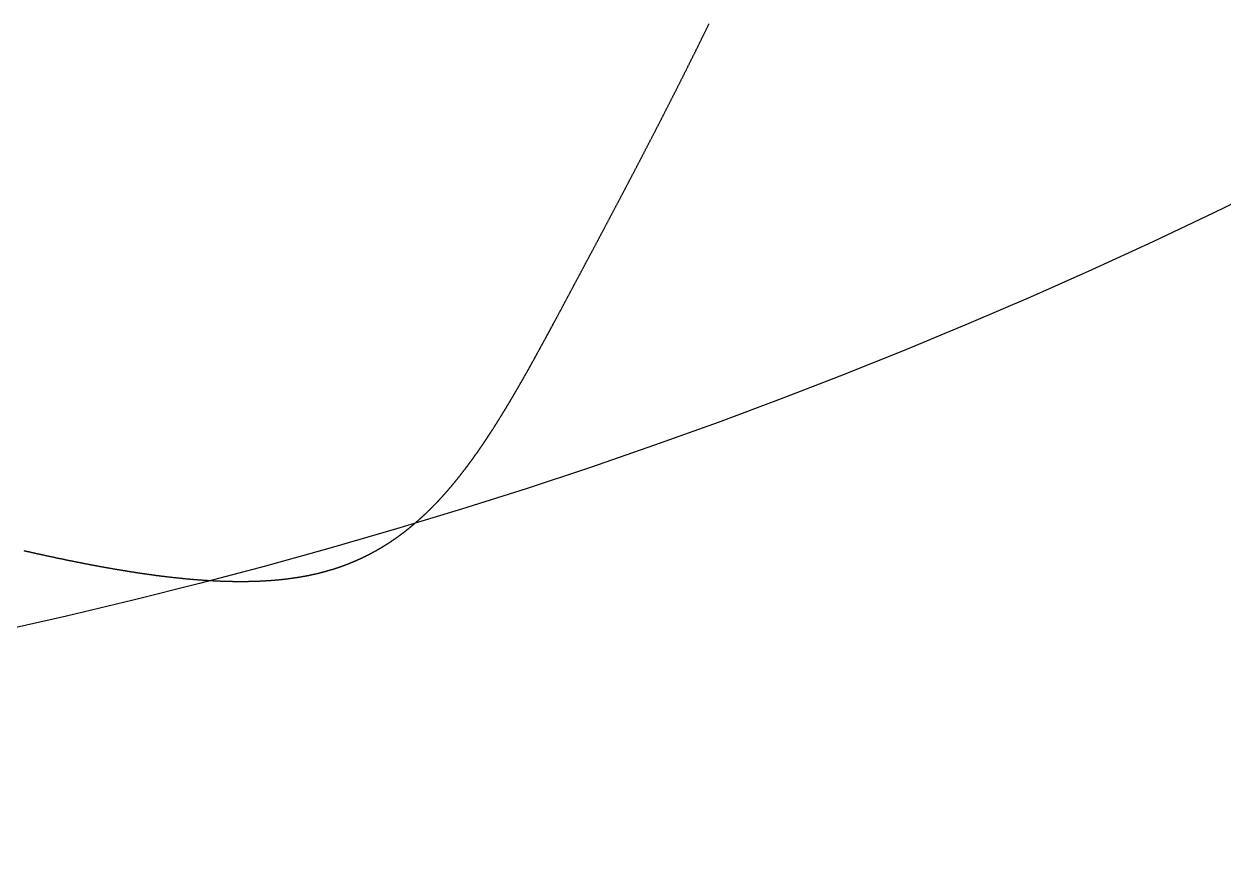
# Model space of a CAD drawing. Header units: millimetres. Extents: x 88 to 97873, y 32 to 55088.
# Drawn here: x 48507.203 to 48509.683, y 5102.381 to 5104.083 of the extents above; entities that cross this region are included whole.
import ezdxf

# ---------------------------------------------------------------- set-up
doc = ezdxf.new("R2010")
doc.units = ezdxf.units.MM
doc.header["$LTSCALE"] = 0.3

msp = doc.modelspace()

# ---------------------------------------------------------------- linework, layer by layer
msp.add_lwpolyline([(48507.2026, 5102.9941), (48507.2038, 5102.9938), (48507.2049, 5102.9936), (48507.206, 5102.9933), (48507.2072, 5102.9931), (48507.2083, 5102.9928), (48507.2094, 5102.9926), (48507.2106, 5102.9923), (48507.2117, 5102.9921), (48507.2128, 5102.9918), (48507.214, 5102.9915), (48507.2151, 5102.9913), (48507.2162, 5102.991), (48507.2174, 5102.9908), (48507.2185, 5102.9905), (48507.2196, 5102.9903), (48507.2208, 5102.99), (48507.2219, 5102.9898), (48507.223, 5102.9895), (48507.2241, 5102.9893), (48507.2253, 5102.989), (48507.2264, 5102.9888), (48507.2275, 5102.9885), (48507.2287, 5102.9883), (48507.2298, 5102.988), (48507.2309, 5102.9878), (48507.232, 5102.9875), (48507.2332, 5102.9873), (48507.2343, 5102.987), (48507.2354, 5102.9868), (48507.2365, 5102.9865), (48507.2377, 5102.9863), (48507.2388, 5102.986), (48507.2399, 5102.9858), (48507.241, 5102.9855), (48507.2421, 5102.9853), (48507.2433, 5102.9851), (48507.2444, 5102.9848), (48507.2455, 5102.9846), (48507.2466, 5102.9843), (48507.2477, 5102.9841), (48507.2489, 5102.9838), (48507.25, 5102.9836), (48507.2511, 5102.9834), (48507.2522, 5102.9831), (48507.2533, 5102.9829), (48507.2544, 5102.9826), (48507.2556, 5102.9824), (48507.2567, 5102.9822), (48507.2578, 5102.9819), (48507.2589, 5102.9817), (48507.26, 5102.9814), (48507.2611, 5102.9812), (48507.2622, 5102.981), (48507.2634, 5102.9807), (48507.2645, 5102.9805), (48507.2656, 5102.9803), (48507.2667, 5102.98), (48507.2678, 5102.9798), (48507.2689, 5102.9795), (48507.27, 5102.9793), (48507.2711, 5102.9791), (48507.2722, 5102.9788), (48507.2733, 5102.9786), (48507.2744, 5102.9784), (48507.2755, 5102.9781), (48507.2767, 5102.9779), (48507.2778, 5102.9777), (48507.2789, 5102.9775), (48507.28, 5102.9772), (48507.2811, 5102.977), (48507.2822, 5102.9768), (48507.2833, 5102.9765), (48507.2844, 5102.9763), (48507.2855, 5102.9761), (48507.2866, 5102.9758), (48507.2877, 5102.9756), (48507.2888, 5102.9754), (48507.2899, 5102.9752), (48507.291, 5102.9749), (48507.2921, 5102.9747), (48507.2932, 5102.9745), (48507.2943, 5102.9743), (48507.2954, 5102.974), (48507.2965, 5102.9738), (48507.2976, 5102.9736), (48507.2987, 5102.9734), (48507.2998, 5102.9731), (48507.3009, 5102.9729), (48507.302, 5102.9727), (48507.303, 5102.9725), (48507.3041, 5102.9723), (48507.3052, 5102.972), (48507.3063, 5102.9718), (48507.3074, 5102.9716), (48507.3085, 5102.9714), (48507.3096, 5102.9712), (48507.3107, 5102.971), (48507.3118, 5102.9707), (48507.3129, 5102.9705), (48507.314, 5102.9703), (48507.315, 5102.9701), (48507.3161, 5102.9699), (48507.3172, 5102.9697), (48507.3183, 5102.9694), (48507.3194, 5102.9692), (48507.3205, 5102.969), (48507.3216, 5102.9688), (48507.3226, 5102.9686), (48507.3237, 5102.9684), (48507.3248, 5102.9682), (48507.3259, 5102.968), (48507.327, 5102.9677), (48507.3281, 5102.9675), (48507.3291, 5102.9673), (48507.3302, 5102.9671), (48507.3313, 5102.9669), (48507.3324, 5102.9667), (48507.3335, 5102.9665), (48507.3345, 5102.9663), (48507.3356, 5102.9661), (48507.3367, 5102.9659), (48507.3378, 5102.9657), (48507.3389, 5102.9655), (48507.3399, 5102.9652), (48507.341, 5102.965), (48507.3421, 5102.9648), (48507.3432, 5102.9646), (48507.3442, 5102.9644), (48507.3453, 5102.9642), (48507.3464, 5102.964), (48507.3474, 5102.9638), (48507.3485, 5102.9636), (48507.3496, 5102.9634), (48507.3507, 5102.9632), (48507.3517, 5102.963), (48507.3528, 5102.9628), (48507.3539, 5102.9626), (48507.3549, 5102.9624), (48507.356, 5102.9622), (48507.3571, 5102.962), (48507.3581, 5102.9618), (48507.3592, 5102.9616), (48507.3603, 5102.9615), (48507.3613, 5102.9613), (48507.3624, 5102.9611), (48507.3635, 5102.9609), (48507.3645, 5102.9607), (48507.3656, 5102.9605), (48507.3667, 5102.9603), (48507.3677, 5102.9601), (48507.3688, 5102.9599), (48507.3698, 5102.9597), (48507.3709, 5102.9595), (48507.372, 5102.9593), (48507.373, 5102.9591), (48507.3741, 5102.959), (48507.3751, 5102.9588), (48507.3762, 5102.9586), (48507.3773, 5102.9584), (48507.3783, 5102.9582), (48507.3794, 5102.958), (48507.3804, 5102.9578), (48507.3815, 5102.9577), (48507.3825, 5102.9575), (48507.3836, 5102.9573), (48507.3846, 5102.9571), (48507.3857, 5102.9569), (48507.3867, 5102.9567), (48507.3878, 5102.9566), (48507.3889, 5102.9564), (48507.3899, 5102.9562), (48507.391, 5102.956), (48507.392, 5102.9558), (48507.3931, 5102.9557), (48507.3941, 5102.9555), (48507.3951, 5102.9553), (48507.3962, 5102.9551), (48507.3972, 5102.9549), (48507.3983, 5102.9548), (48507.3993, 5102.9546), (48507.4004, 5102.9544), (48507.4014, 5102.9542), (48507.4025, 5102.9541), (48507.4035, 5102.9539), (48507.4046, 5102.9537), (48507.4056, 5102.9536), (48507.4066, 5102.9534), (48507.4077, 5102.9532), (48507.4087, 5102.953), (48507.4098, 5102.9529), (48507.4108, 5102.9527), (48507.4118, 5102.9525), (48507.4129, 5102.9524), (48507.4139, 5102.9522), (48507.415, 5102.952), (48507.416, 5102.9519), (48507.417, 5102.9517), (48507.4181, 5102.9515), (48507.4191, 5102.9514), (48507.4201, 5102.9512), (48507.4212, 5102.951), (48507.4222, 5102.9509), (48507.4232, 5102.9507), (48507.4243, 5102.9505), (48507.4253, 5102.9504), (48507.4263, 5102.9502), (48507.4274, 5102.9501), (48507.4284, 5102.9499), (48507.4294, 5102.9497), (48507.4304, 5102.9496), (48507.4315, 5102.9494), (48507.4325, 5102.9493), (48507.4335, 5102.9491), (48507.4346, 5102.949), (48507.4356, 5102.9488), (48507.4366, 5102.9486), (48507.4376, 5102.9485), (48507.4387, 5102.9483), (48507.4397, 5102.9482), (48507.4407, 5102.948), (48507.4417, 5102.9479), (48507.4427, 5102.9477), (48507.4438, 5102.9476), (48507.4448, 5102.9474), (48507.4458, 5102.9473), (48507.4468, 5102.9471), (48507.4478, 5102.947), (48507.4489, 5102.9468), (48507.4499, 5102.9467), (48507.4509, 5102.9465), (48507.4519, 5102.9464), (48507.4529, 5102.9462), (48507.454, 5102.9461), (48507.455, 5102.9459), (48507.456, 5102.9458), (48507.457, 5102.9457), (48507.458, 5102.9455), (48507.459, 5102.9454), (48507.46, 5102.9452), (48507.461, 5102.9451), (48507.4621, 5102.945), (48507.4631, 5102.9448), (48507.4641, 5102.9447), (48507.4651, 5102.9445), (48507.4661, 5102.9444), (48507.4671, 5102.9443), (48507.4681, 5102.9441), (48507.4691, 5102.944), (48507.4701, 5102.9438), (48507.4711, 5102.9437), (48507.4721, 5102.9436), (48507.4731, 5102.9434), (48507.4741, 5102.9433), (48507.4751, 5102.9432), (48507.4761, 5102.943), (48507.4771, 5102.9429), (48507.4781, 5102.9428), (48507.4791, 5102.9427), (48507.4801, 5102.9425), (48507.4811, 5102.9424), (48507.4821, 5102.9423), (48507.4831, 5102.9421), (48507.4841, 5102.942), (48507.4851, 5102.9419), (48507.4861, 5102.9418), (48507.4871, 5102.9416), (48507.4881, 5102.9415), (48507.4891, 5102.9414), (48507.4901, 5102.9413), (48507.4911, 5102.9411), (48507.4921, 5102.941), (48507.4931, 5102.9409), (48507.4941, 5102.9408), (48507.4951, 5102.9407), (48507.4961, 5102.9405), (48507.4971, 5102.9404), (48507.498, 5102.9403), (48507.499, 5102.9402), (48507.5, 5102.9401), (48507.501, 5102.94), (48507.502, 5102.9398), (48507.503, 5102.9397), (48507.504, 5102.9396), (48507.505, 5102.9395), (48507.5059, 5102.9394), (48507.5069, 5102.9393), (48507.5079, 5102.9392), (48507.5089, 5102.9391), (48507.5099, 5102.9389), (48507.5109, 5102.9388), (48507.5118, 5102.9387), (48507.5128, 5102.9386), (48507.5138, 5102.9385), (48507.5148, 5102.9384), (48507.5157, 5102.9383), (48507.5167, 5102.9382), (48507.5177, 5102.9381), (48507.5187, 5102.938), (48507.5197, 5102.9379), (48507.5206, 5102.9378), (48507.5216, 5102.9377), (48507.5226, 5102.9376), (48507.5236, 5102.9375), (48507.5245, 5102.9374), (48507.5255, 5102.9373), (48507.5265, 5102.9372), (48507.5274, 5102.9371), (48507.5284, 5102.937), (48507.5294, 5102.9369), (48507.5303, 5102.9368), (48507.5313, 5102.9367), (48507.5323, 5102.9366), (48507.5333, 5102.9365), (48507.5342, 5102.9364), (48507.5352, 5102.9363), (48507.5361, 5102.9362), (48507.5371, 5102.9361), (48507.5381, 5102.936), (48507.539, 5102.9359), (48507.54, 5102.9359), (48507.541, 5102.9358), (48507.5419, 5102.9357), (48507.5429, 5102.9356), (48507.5438, 5102.9355), (48507.5448, 5102.9354), (48507.5458, 5102.9353), (48507.5467, 5102.9353), (48507.5477, 5102.9352), (48507.5486, 5102.9351), (48507.5496, 5102.935), (48507.5506, 5102.9349), (48507.5515, 5102.9348), (48507.5525, 5102.9348), (48507.5534, 5102.9347), (48507.5544, 5102.9346), (48507.5553, 5102.9345), (48507.5563, 5102.9344), (48507.5572, 5102.9344), (48507.5582, 5102.9343), (48507.5591, 5102.9342), (48507.5601, 5102.9341), (48507.561, 5102.9341), (48507.562, 5102.934), (48507.5629, 5102.9339), (48507.5639, 5102.9339), (48507.5648, 5102.9338), (48507.5658, 5102.9337), (48507.5667, 5102.9336), (48507.5676, 5102.9336), (48507.5686, 5102.9335), (48507.5695, 5102.9334), (48507.5705, 5102.9334), (48507.5714, 5102.9333), (48507.5724, 5102.9332), (48507.5733, 5102.9332), (48507.5742, 5102.9331), (48507.5752, 5102.933), (48507.5761, 5102.933), (48507.5771, 5102.9329), (48507.578, 5102.9329), (48507.5789, 5102.9328), (48507.5799, 5102.9327), (48507.5808, 5102.9327), (48507.5817, 5102.9326), (48507.5827, 5102.9326), (48507.5836, 5102.9325), (48507.5845, 5102.9325), (48507.5855, 5102.9324), (48507.5864, 5102.9323), (48507.5873, 5102.9323), (48507.5883, 5102.9322), (48507.5892, 5102.9322), (48507.5901, 5102.9321), (48507.591, 5102.9321), (48507.592, 5102.932), (48507.5929, 5102.932), (48507.5938, 5102.9319), (48507.5947, 5102.9319), (48507.5957, 5102.9318), (48507.5966, 5102.9318), (48507.5975, 5102.9317), (48507.5984, 5102.9317), (48507.5994, 5102.9317), (48507.6003, 5102.9316), (48507.6012, 5102.9316), (48507.6021, 5102.9315), (48507.603, 5102.9315), (48507.604, 5102.9314), (48507.6049, 5102.9314), (48507.6058, 5102.9314), (48507.6067, 5102.9313), (48507.6076, 5102.9313), (48507.6085, 5102.9313), (48507.6095, 5102.9312), (48507.6104, 5102.9312), (48507.6113, 5102.9311), (48507.6122, 5102.9311), (48507.6131, 5102.9311), (48507.614, 5102.931), (48507.6149, 5102.931), (48507.6158, 5102.931), (48507.6167, 5102.931), (48507.6177, 5102.9309), (48507.6186, 5102.9309), (48507.6195, 5102.9309), (48507.6204, 5102.9308), (48507.6213, 5102.9308), (48507.6222, 5102.9308), (48507.6231, 5102.9308), (48507.624, 5102.9307), (48507.6249, 5102.9307), (48507.6258, 5102.9307), (48507.6267, 5102.9307), (48507.6276, 5102.9307), (48507.6285, 5102.9306), (48507.6294, 5102.9306), (48507.6303, 5102.9306), (48507.6312, 5102.9306), (48507.6321, 5102.9306), (48507.633, 5102.9306), (48507.6339, 5102.9305), (48507.6348, 5102.9305), (48507.6357, 5102.9305), (48507.6366, 5102.9305), (48507.6375, 5102.9305), (48507.6384, 5102.9305), (48507.6393, 5102.9305), (48507.6401, 5102.9305), (48507.641, 5102.9304), (48507.6419, 5102.9304), (48507.6428, 5102.9304), (48507.6437, 5102.9304), (48507.6446, 5102.9304), (48507.6455, 5102.9304), (48507.6464, 5102.9304), (48507.6473, 5102.9304), (48507.6481, 5102.9304), (48507.649, 5102.9304), (48507.6499, 5102.9304), (48507.6508, 5102.9304), (48507.6517, 5102.9304), (48507.6526, 5102.9304), (48507.6534, 5102.9304), (48507.6543, 5102.9304), (48507.6552, 5102.9304), (48507.6561, 5102.9304), (48507.657, 5102.9304), (48507.6578, 5102.9304), (48507.6587, 5102.9304), (48507.6596, 5102.9304), (48507.6605, 5102.9305), (48507.6613, 5102.9305), (48507.6622, 5102.9305), (48507.6631, 5102.9305), (48507.664, 5102.9305), (48507.6648, 5102.9305), (48507.6657, 5102.9305), (48507.6666, 5102.9305), (48507.6674, 5102.9306), (48507.6683, 5102.9306), (48507.6692, 5102.9306), (48507.6701, 5102.9306), (48507.6709, 5102.9306), (48507.6718, 5102.9306), (48507.6726, 5102.9307), (48507.6735, 5102.9307), (48507.6744, 5102.9307), (48507.6752, 5102.9307), (48507.6761, 5102.9308), (48507.677, 5102.9308), (48507.6778, 5102.9308), (48507.6787, 5102.9308), (48507.6796, 5102.9309), (48507.6804, 5102.9309), (48507.6813, 5102.9309), (48507.6821, 5102.9309), (48507.683, 5102.931), (48507.6838, 5102.931), (48507.6847, 5102.931), (48507.6856, 5102.9311), (48507.6864, 5102.9311), (48507.6873, 5102.9311), (48507.6881, 5102.9312), (48507.689, 5102.9312), (48507.6898, 5102.9312), (48507.6907, 5102.9313), (48507.6915, 5102.9313), (48507.6924, 5102.9314), (48507.6932, 5102.9314), (48507.6941, 5102.9314), (48507.6949, 5102.9315), (48507.6958, 5102.9315), (48507.6966, 5102.9316), (48507.6974, 5102.9316), (48507.6983, 5102.9317), (48507.6991, 5102.9317), (48507.7, 5102.9318), (48507.7008, 5102.9318), (48507.7017, 5102.9319), (48507.7025, 5102.9319), (48507.7033, 5102.932), (48507.7042, 5102.932), (48507.705, 5102.9321), (48507.7059, 5102.9321), (48507.7067, 5102.9322), (48507.7075, 5102.9322), (48507.7084, 5102.9323), (48507.7092, 5102.9323), (48507.71, 5102.9324), (48507.7109, 5102.9324), (48507.7117, 5102.9325), (48507.7125, 5102.9326), (48507.7134, 5102.9326), (48507.7142, 5102.9327), (48507.715, 5102.9328), (48507.7159, 5102.9328), (48507.7167, 5102.9329), (48507.7175, 5102.9329), (48507.7183, 5102.933), (48507.7192, 5102.9331), (48507.72, 5102.9331), (48507.7208, 5102.9332), (48507.7216, 5102.9333), (48507.7225, 5102.9334), (48507.7233, 5102.9334), (48507.7241, 5102.9335), (48507.7249, 5102.9336), (48507.7257, 5102.9337), (48507.7266, 5102.9337), (48507.7274, 5102.9338), (48507.7282, 5102.9339), (48507.729, 5102.934), (48507.7298, 5102.934), (48507.7307, 5102.9341), (48507.7315, 5102.9342), (48507.7323, 5102.9343), (48507.7331, 5102.9344), (48507.7339, 5102.9344), (48507.7347, 5102.9345), (48507.7355, 5102.9346), (48507.7363, 5102.9347), (48507.7372, 5102.9348), (48507.738, 5102.9349), (48507.7388, 5102.935), (48507.7396, 5102.9351), (48507.7404, 5102.9351), (48507.7412, 5102.9352), (48507.742, 5102.9353), (48507.7428, 5102.9354), (48507.7436, 5102.9355), (48507.7444, 5102.9356), (48507.7452, 5102.9357), (48507.746, 5102.9358), (48507.7468, 5102.9359), (48507.7476, 5102.936), (48507.7484, 5102.9361), (48507.7492, 5102.9362), (48507.75, 5102.9363), (48507.7508, 5102.9364), (48507.7516, 5102.9365), (48507.7524, 5102.9366), (48507.7532, 5102.9367), (48507.754, 5102.9368), (48507.7548, 5102.9369), (48507.7556, 5102.937), (48507.7564, 5102.9371), (48507.7572, 5102.9373), (48507.7579, 5102.9374), (48507.7587, 5102.9375), (48507.7595, 5102.9376), (48507.7603, 5102.9377), (48507.7611, 5102.9378), (48507.7619, 5102.9379), (48507.7627, 5102.938), (48507.7635, 5102.9382), (48507.7642, 5102.9383), (48507.765, 5102.9384), (48507.7658, 5102.9385), (48507.7666, 5102.9386), (48507.7674, 5102.9388), (48507.7682, 5102.9389), (48507.7689, 5102.939), (48507.7697, 5102.9391), (48507.7705, 5102.9393), (48507.7713, 5102.9394), (48507.772, 5102.9395), (48507.7728, 5102.9396), (48507.7736, 5102.9398), (48507.7744, 5102.9399), (48507.7751, 5102.94), (48507.7759, 5102.9402), (48507.7767, 5102.9403), (48507.7775, 5102.9404), (48507.7782, 5102.9406), (48507.779, 5102.9407), (48507.7798, 5102.9408), (48507.7805, 5102.941), (48507.7813, 5102.9411), (48507.7821, 5102.9413), (48507.7828, 5102.9414), (48507.7836, 5102.9415), (48507.7844, 5102.9417), (48507.7851, 5102.9418), (48507.7859, 5102.942), (48507.7867, 5102.9421), (48507.7874, 5102.9423), (48507.7882, 5102.9424), (48507.7889, 5102.9426), (48507.7897, 5102.9427), (48507.7904, 5102.9429), (48507.7912, 5102.943), (48507.792, 5102.9432), (48507.7927, 5102.9433), (48507.7935, 5102.9435), (48507.7942, 5102.9436), (48507.795, 5102.9438), (48507.7957, 5102.9439), (48507.7965, 5102.9441), (48507.7972, 5102.9443), (48507.798, 5102.9444), (48507.7987, 5102.9446), (48507.7995, 5102.9448), (48507.8002, 5102.9449), (48507.801, 5102.9451), (48507.8017, 5102.9452), (48507.8025, 5102.9454), (48507.8032, 5102.9456), (48507.804, 5102.9457), (48507.8047, 5102.9459), (48507.8054, 5102.9461), (48507.8062, 5102.9463), (48507.8069, 5102.9464), (48507.8077, 5102.9466), (48507.8084, 5102.9468), (48507.8091, 5102.9469), (48507.8099, 5102.9471), (48507.8106, 5102.9473), (48507.8114, 5102.9475), (48507.8121, 5102.9477), (48507.8128, 5102.9478), (48507.8136, 5102.948), (48507.8143, 5102.9482), (48507.815, 5102.9484), (48507.8158, 5102.9486), (48507.8165, 5102.9488), (48507.8172, 5102.9489), (48507.8179, 5102.9491), (48507.8187, 5102.9493), (48507.8194, 5102.9495), (48507.8201, 5102.9497), (48507.8208, 5102.9499), (48507.8216, 5102.9501), (48507.8223, 5102.9503), (48507.823, 5102.9505), (48507.8237, 5102.9507), (48507.8245, 5102.9509), (48507.8252, 5102.951), (48507.8259, 5102.9512), (48507.8266, 5102.9514), (48507.8273, 5102.9516), (48507.8281, 5102.9518), (48507.8288, 5102.952), (48507.8295, 5102.9522), (48507.8302, 5102.9525), (48507.8309, 5102.9527), (48507.8316, 5102.9529), (48507.8324, 5102.9531), (48507.8331, 5102.9533), (48507.8338, 5102.9535), (48507.8345, 5102.9537), (48507.8352, 5102.9539), (48507.8359, 5102.9541), (48507.8366, 5102.9543), (48507.8373, 5102.9545), (48507.838, 5102.9548), (48507.8388, 5102.955), (48507.8395, 5102.9552), (48507.8402, 5102.9554), (48507.8409, 5102.9556), (48507.8416, 5102.9558), (48507.8423, 5102.9561), (48507.843, 5102.9563), (48507.8437, 5102.9565), (48507.8444, 5102.9567), (48507.8451, 5102.9569), (48507.8458, 5102.9572), (48507.8465, 5102.9574), (48507.8472, 5102.9576), (48507.8479, 5102.9578), (48507.8486, 5102.9581), (48507.8493, 5102.9583), (48507.85, 5102.9585), (48507.8507, 5102.9588), (48507.8514, 5102.959), (48507.8521, 5102.9592), (48507.8527, 5102.9595), (48507.8534, 5102.9597), (48507.8541, 5102.9599), (48507.8548, 5102.9602), (48507.8555, 5102.9604), (48507.8562, 5102.9607), (48507.8569, 5102.9609), (48507.8576, 5102.9611), (48507.8583, 5102.9614), (48507.859, 5102.9616), (48507.8596, 5102.9619), (48507.8603, 5102.9621), (48507.861, 5102.9624), (48507.8617, 5102.9626), (48507.8624, 5102.9628), (48507.8631, 5102.9631), (48507.8637, 5102.9633), (48507.8644, 5102.9636), (48507.8651, 5102.9638), (48507.8658, 5102.9641), (48507.8665, 5102.9644), (48507.8671, 5102.9646), (48507.8678, 5102.9649), (48507.8685, 5102.9651), (48507.8692, 5102.9654), (48507.8698, 5102.9656), (48507.8705, 5102.9659), (48507.8712, 5102.9661), (48507.8719, 5102.9664), (48507.8725, 5102.9667), (48507.8732, 5102.9669), (48507.8739, 5102.9672), (48507.8745, 5102.9675), (48507.8752, 5102.9677), (48507.8759, 5102.968), (48507.8766, 5102.9683), (48507.8772, 5102.9685), (48507.8779, 5102.9688), (48507.8786, 5102.9691), (48507.8792, 5102.9693), (48507.8799, 5102.9696), (48507.8806, 5102.9699), (48507.8812, 5102.9702), (48507.8819, 5102.9704), (48507.8825, 5102.9707), (48507.8832, 5102.971), (48507.8839, 5102.9713), (48507.8845, 5102.9715), (48507.8852, 5102.9718), (48507.8858, 5102.9721), (48507.8865, 5102.9724), (48507.8872, 5102.9727), (48507.8878, 5102.973), (48507.8885, 5102.9732), (48507.8891, 5102.9735), (48507.8898, 5102.9738), (48507.8904, 5102.9741), (48507.8911, 5102.9744), (48507.8917, 5102.9747), (48507.8924, 5102.975), (48507.8931, 5102.9753), (48507.8937, 5102.9755), (48507.8944, 5102.9758), (48507.895, 5102.9761), (48507.8957, 5102.9764), (48507.8963, 5102.9767), (48507.897, 5102.977), (48507.8976, 5102.9773), (48507.8982, 5102.9776), (48507.8989, 5102.9779), (48507.8995, 5102.9782), (48507.9002, 5102.9785), (48507.9008, 5102.9788), (48507.9015, 5102.9791), (48507.9021, 5102.9794), (48507.9028, 5102.9797), (48507.9034, 5102.98), (48507.904, 5102.9803), (48507.9047, 5102.9806), (48507.9053, 5102.981), (48507.906, 5102.9813), (48507.9066, 5102.9816), (48507.9072, 5102.9819), (48507.9079, 5102.9822), (48507.9085, 5102.9825), (48507.9092, 5102.9828), (48507.9098, 5102.9831), (48507.9104, 5102.9835), (48507.9111, 5102.9838), (48507.9117, 5102.9841), (48507.9123, 5102.9844), (48507.913, 5102.9847), (48507.9136, 5102.985), (48507.9142, 5102.9854), (48507.9148, 5102.9857), (48507.9155, 5102.986), (48507.9161, 5102.9863), (48507.9167, 5102.9867), (48507.9174, 5102.987), (48507.918, 5102.9873), (48507.9186, 5102.9876), (48507.9192, 5102.988), (48507.9199, 5102.9883), (48507.9205, 5102.9886), (48507.9211, 5102.989), (48507.9217, 5102.9893), (48507.9224, 5102.9896), (48507.923, 5102.99), (48507.9236, 5102.9903), (48507.9242, 5102.9906), (48507.9249, 5102.991), (48507.9255, 5102.9913), (48507.9261, 5102.9916), (48507.9267, 5102.992), (48507.9273, 5102.9923), (48507.928, 5102.9927), (48507.9286, 5102.993), (48507.9292, 5102.9934), (48507.9298, 5102.9937), (48507.9304, 5102.994), (48507.931, 5102.9944), (48507.9317, 5102.9947), (48507.9323, 5102.9951), (48507.9329, 5102.9954), (48507.9335, 5102.9958), (48507.9341, 5102.9961), (48507.9347, 5102.9965), (48507.9353, 5102.9968), (48507.9359, 5102.9972), (48507.9366, 5102.9975), (48507.9372, 5102.9979), (48507.9378, 5102.9983), (48507.9384, 5102.9986), (48507.939, 5102.999), (48507.9396, 5102.9993), (48507.9402, 5102.9997), (48507.9408, 5103.0001), (48507.9414, 5103.0004), (48507.942, 5103.0008), (48507.9426, 5103.0011), (48507.9432, 5103.0015), (48507.9438, 5103.0019), (48507.9444, 5103.0022), (48507.945, 5103.0026), (48507.9456, 5103.003), (48507.9462, 5103.0033), (48507.9468, 5103.0037), (48507.9474, 5103.0041), (48507.948, 5103.0044), (48507.9486, 5103.0048), (48507.9492, 5103.0052), (48507.9498, 5103.0056), (48507.9504, 5103.0059), (48507.951, 5103.0063), (48507.9516, 5103.0067), (48507.9522, 5103.0071), (48507.9528, 5103.0075), (48507.9534, 5103.0078), (48507.954, 5103.0082), (48507.9546, 5103.0086), (48507.9552, 5103.009), (48507.9558, 5103.0094), (48507.9564, 5103.0097), (48507.957, 5103.0101), (48507.9576, 5103.0105), (48507.9581, 5103.0109), (48507.9587, 5103.0113), (48507.9593, 5103.0117), (48507.9599, 5103.0121), (48507.9605, 5103.0125), (48507.9611, 5103.0128), (48507.9617, 5103.0132), (48507.9623, 5103.0136), (48507.9628, 5103.014), (48507.9634, 5103.0144), (48507.964, 5103.0148), (48507.9646, 5103.0152), (48507.9652, 5103.0156), (48507.9658, 5103.016), (48507.9664, 5103.0164), (48507.9669, 5103.0168), (48507.9675, 5103.0172), (48507.9681, 5103.0176), (48507.9687, 5103.018), (48507.9693, 5103.0184), (48507.9698, 5103.0188), (48507.9704, 5103.0192), (48507.971, 5103.0196), (48507.9716, 5103.02), (48507.9722, 5103.0204), (48507.9727, 5103.0208), (48507.9733, 5103.0213), (48507.9739, 5103.0217), (48507.9745, 5103.0221), (48507.975, 5103.0225), (48507.9756, 5103.0229), (48507.9762, 5103.0233), (48507.9768, 5103.0237), (48507.9773, 5103.0241), (48507.9779, 5103.0246), (48507.9785, 5103.025), (48507.9791, 5103.0254), (48507.9796, 5103.0258), (48507.9802, 5103.0262), (48507.9808, 5103.0267), (48507.9813, 5103.0271), (48507.9819, 5103.0275), (48507.9825, 5103.0279), (48507.983, 5103.0284), (48507.9836, 5103.0288), (48507.9842, 5103.0292), (48507.9847, 5103.0296), (48507.9853, 5103.0301), (48507.9859, 5103.0305), (48507.9864, 5103.0309), (48507.987, 5103.0314), (48507.9876, 5103.0318), (48507.9881, 5103.0322), (48507.9887, 5103.0326), (48507.9893, 5103.0331), (48507.9898, 5103.0335), (48507.9904, 5103.034), (48507.991, 5103.0344), (48507.9915, 5103.0348), (48507.9921, 5103.0353), (48507.9926, 5103.0357), (48507.9932, 5103.0361), (48507.9938, 5103.0366), (48507.9943, 5103.037), (48507.9949, 5103.0375), (48507.9954, 5103.0379), (48507.996, 5103.0384), (48507.9965, 5103.0388), (48507.9971, 5103.0392), (48507.9977, 5103.0397), (48507.9982, 5103.0401), (48507.9988, 5103.0406), (48507.9993, 5103.041), (48507.9999, 5103.0415), (48508.0004, 5103.0419), (48508.001, 5103.0424), (48508.0015, 5103.0428), (48508.0021, 5103.0433), (48508.0026, 5103.0438), (48508.0032, 5103.0442), (48508.0038, 5103.0447), (48508.0043, 5103.0451), (48508.0049, 5103.0456), (48508.0054, 5103.046), (48508.006, 5103.0465), (48508.0065, 5103.047), (48508.0071, 5103.0474), (48508.0076, 5103.0479), (48508.0081, 5103.0484), (48508.0087, 5103.0488), (48508.0092, 5103.0493), (48508.0098, 5103.0497), (48508.0103, 5103.0502), (48508.0109, 5103.0507), (48508.0114, 5103.0511), (48508.012, 5103.0516), (48508.0125, 5103.0521), (48508.0131, 5103.0526), (48508.0136, 5103.053), (48508.0141, 5103.0535), (48508.0147, 5103.054), (48508.0152, 5103.0545), (48508.0158, 5103.0549), (48508.0163, 5103.0554), (48508.0169, 5103.0559), (48508.0174, 5103.0564), (48508.0179, 5103.0568), (48508.0185, 5103.0573), (48508.019, 5103.0578), (48508.0196, 5103.0583), (48508.0201, 5103.0588), (48508.0206, 5103.0592), (48508.0212, 5103.0597), (48508.0217, 5103.0602), (48508.0222, 5103.0607), (48508.0228, 5103.0612), (48508.0233, 5103.0617), (48508.0239, 5103.0622), (48508.0244, 5103.0626), (48508.0249, 5103.0631), (48508.0255, 5103.0636), (48508.026, 5103.0641), (48508.0265, 5103.0646), (48508.0271, 5103.0651), (48508.0276, 5103.0656), (48508.0281, 5103.0661), (48508.0287, 5103.0666), (48508.0292, 5103.0671), (48508.0297, 5103.0676), (48508.0303, 5103.0681), (48508.0308, 5103.0686), (48508.0313, 5103.0691), (48508.0318, 5103.0696), (48508.0324, 5103.0701), (48508.0329, 5103.0706), (48508.0334, 5103.0711), (48508.034, 5103.0716), (48508.0345, 5103.0721), (48508.035, 5103.0726), (48508.0355, 5103.0731), (48508.0361, 5103.0736), (48508.0366, 5103.0741), (48508.0371, 5103.0746), (48508.0376, 5103.0751), (48508.0382, 5103.0757), (48508.0387, 5103.0762), (48508.0392, 5103.0767), (48508.0397, 5103.0772), (48508.0403, 5103.0777), (48508.0408, 5103.0782), (48508.0413, 5103.0787), (48508.0418, 5103.0792), (48508.0424, 5103.0798), (48508.0429, 5103.0803), (48508.0434, 5103.0808), (48508.0439, 5103.0813), (48508.0445, 5103.0818), (48508.045, 5103.0824), (48508.0455, 5103.0829), (48508.046, 5103.0834), (48508.0465, 5103.0839), (48508.0471, 5103.0845), (48508.0476, 5103.085), (48508.0481, 5103.0855), (48508.0486, 5103.086), (48508.0491, 5103.0866), (48508.0496, 5103.0871), (48508.0502, 5103.0876), (48508.0507, 5103.0882), (48508.0512, 5103.0887), (48508.0517, 5103.0892), (48508.0522, 5103.0898), (48508.0527, 5103.0903), (48508.0533, 5103.0908), (48508.0538, 5103.0914), (48508.0543, 5103.0919), (48508.0548, 5103.0924), (48508.0553, 5103.093), (48508.0558, 5103.0935), (48508.0563, 5103.094), (48508.0569, 5103.0946), (48508.0574, 5103.0951), (48508.0579, 5103.0957), (48508.0584, 5103.0962), (48508.0589, 5103.0968), (48508.0594, 5103.0973), (48508.0599, 5103.0978), (48508.0604, 5103.0984), (48508.0609, 5103.0989), (48508.0615, 5103.0995), (48508.062, 5103.1), (48508.0625, 5103.1006), (48508.063, 5103.1011), (48508.0635, 5103.1017), (48508.064, 5103.1022), (48508.0645, 5103.1028), (48508.065, 5103.1033), (48508.0655, 5103.1039), (48508.066, 5103.1044), (48508.0665, 5103.105), (48508.067, 5103.1056), (48508.0675, 5103.1061), (48508.0681, 5103.1067), (48508.0686, 5103.1072), (48508.0691, 5103.1078), (48508.0696, 5103.1084), (48508.0701, 5103.1089), (48508.0706, 5103.1095), (48508.0711, 5103.11), (48508.0716, 5103.1106), (48508.0721, 5103.1112), (48508.0726, 5103.1117), (48508.0731, 5103.1123), (48508.0736, 5103.1129), (48508.0741, 5103.1134), (48508.0746, 5103.114), (48508.0751, 5103.1146), (48508.0756, 5103.1151), (48508.0761, 5103.1157), (48508.0766, 5103.1163), (48508.0771, 5103.1169), (48508.0776, 5103.1174), (48508.0781, 5103.118), (48508.0786, 5103.1186), (48508.0791, 5103.1192), (48508.0796, 5103.1197), (48508.0801, 5103.1203), (48508.0806, 5103.1209), (48508.0811, 5103.1215), (48508.0816, 5103.1221), (48508.0821, 5103.1226), (48508.0826, 5103.1232), (48508.0831, 5103.1238), (48508.0836, 5103.1244), (48508.0841, 5103.125), (48508.0846, 5103.1256), (48508.0851, 5103.1261), (48508.0856, 5103.1267), (48508.0861, 5103.1273), (48508.0866, 5103.1279), (48508.0871, 5103.1285), (48508.0875, 5103.1291), (48508.088, 5103.1297), (48508.0885, 5103.1303), (48508.089, 5103.1308), (48508.0895, 5103.1314), (48508.09, 5103.132), (48508.0905, 5103.1326), (48508.091, 5103.1332), (48508.0915, 5103.1338), (48508.092, 5103.1344), (48508.0925, 5103.135), (48508.093, 5103.1356), (48508.0935, 5103.1362), (48508.094, 5103.1368), (48508.0944, 5103.1374), (48508.0949, 5103.138), (48508.0954, 5103.1386), (48508.0959, 5103.1392), (48508.0964, 5103.1398), (48508.0969, 5103.1404), (48508.0974, 5103.141), (48508.0979, 5103.1416), (48508.0984, 5103.1422), (48508.0988, 5103.1429), (48508.0993, 5103.1435), (48508.0998, 5103.1441), (48508.1003, 5103.1447), (48508.1008, 5103.1453), (48508.1013, 5103.1459), (48508.1018, 5103.1465), (48508.1023, 5103.1471), (48508.1028, 5103.1477), (48508.1032, 5103.1484), (48508.1037, 5103.149), (48508.1042, 5103.1496), (48508.1047, 5103.1502), (48508.1052, 5103.1508), (48508.1057, 5103.1514), (48508.1062, 5103.1521), (48508.1066, 5103.1527), (48508.1071, 5103.1533), (48508.1076, 5103.1539), (48508.1081, 5103.1545), (48508.1086, 5103.1552), (48508.1091, 5103.1558), (48508.1095, 5103.1564), (48508.11, 5103.157), (48508.1105, 5103.1577), (48508.111, 5103.1583), (48508.1115, 5103.1589), (48508.112, 5103.1596), (48508.1124, 5103.1602), (48508.1129, 5103.1608), (48508.1134, 5103.1614), (48508.1139, 5103.1621), (48508.1144, 5103.1627), (48508.1149, 5103.1633), (48508.1153, 5103.164), (48508.1158, 5103.1646), (48508.1163, 5103.1652), (48508.1168, 5103.1659), (48508.1173, 5103.1665), (48508.1177, 5103.1672), (48508.1182, 5103.1678), (48508.1187, 5103.1684), (48508.1192, 5103.1691), (48508.1197, 5103.1697), (48508.1201, 5103.1704), (48508.1206, 5103.171), (48508.1211, 5103.1716), (48508.1216, 5103.1723), (48508.122, 5103.1729), (48508.1225, 5103.1736), (48508.123, 5103.1742), (48508.1235, 5103.1749), (48508.124, 5103.1755), (48508.1244, 5103.1762), (48508.1249, 5103.1768), (48508.1254, 5103.1775), (48508.1259, 5103.1781), (48508.1263, 5103.1788), (48508.1268, 5103.1794), (48508.1273, 5103.1801), (48508.1278, 5103.1807), (48508.1283, 5103.1814), (48508.1287, 5103.182), (48508.1292, 5103.1827), (48508.1297, 5103.1834), (48508.1302, 5103.184), (48508.1306, 5103.1847), (48508.1311, 5103.1853), (48508.1316, 5103.186), (48508.1321, 5103.1867), (48508.1325, 5103.1873), (48508.133, 5103.188), (48508.1335, 5103.1886), (48508.134, 5103.1893), (48508.1344, 5103.19), (48508.1349, 5103.1906), (48508.1354, 5103.1913), (48508.1359, 5103.192), (48508.1363, 5103.1926), (48508.1368, 5103.1933), (48508.1373, 5103.194), (48508.1377, 5103.1946), (48508.1382, 5103.1953), (48508.1387, 5103.196), (48508.1392, 5103.1967), (48508.1396, 5103.1973), (48508.1401, 5103.198), (48508.1406, 5103.1987), (48508.141, 5103.1994), (48508.1415, 5103.2), (48508.142, 5103.2007), (48508.1425, 5103.2014), (48508.1429, 5103.2021), (48508.1434, 5103.2027), (48508.1439, 5103.2034), (48508.1443, 5103.2041), (48508.1448, 5103.2048), (48508.1453, 5103.2055), (48508.1458, 5103.2061), (48508.1462, 5103.2068), (48508.1467, 5103.2075), (48508.1472, 5103.2082), (48508.1476, 5103.2089), (48508.1481, 5103.2096), (48508.1486, 5103.2103), (48508.1491, 5103.2109), (48508.1495, 5103.2116), (48508.15, 5103.2123), (48508.1505, 5103.213), (48508.1509, 5103.2137), (48508.1514, 5103.2144), (48508.1519, 5103.2151), (48508.1523, 5103.2158), (48508.1528, 5103.2165), (48508.1533, 5103.2172), (48508.1537, 5103.2179), (48508.1542, 5103.2186), (48508.1547, 5103.2193), (48508.1551, 5103.22), (48508.1556, 5103.2207), (48508.1561, 5103.2214), (48508.1566, 5103.2221), (48508.157, 5103.2228), (48508.1575, 5103.2235), (48508.158, 5103.2242), (48508.1584, 5103.2249), (48508.1589, 5103.2256), (48508.1594, 5103.2263), (48508.1598, 5103.227), (48508.1603, 5103.2277), (48508.1608, 5103.2284), (48508.1612, 5103.2291), (48508.1617, 5103.2298), (48508.1622, 5103.2305), (48508.1626, 5103.2312), (48508.1631, 5103.2319), (48508.1636, 5103.2326), (48508.164, 5103.2334), (48508.1645, 5103.2341), (48508.165, 5103.2348), (48508.1654, 5103.2355), (48508.1659, 5103.2362), (48508.1664, 5103.2369), (48508.1668, 5103.2376), (48508.1673, 5103.2384), (48508.1678, 5103.2391), (48508.1682, 5103.2398), (48508.1687, 5103.2405), (48508.1691, 5103.2412), (48508.1696, 5103.2419), (48508.1701, 5103.2427), (48508.1705, 5103.2434), (48508.171, 5103.2441), (48508.1715, 5103.2448), (48508.1719, 5103.2456), (48508.1724, 5103.2463), (48508.1729, 5103.247), (48508.1733, 5103.2477), (48508.1738, 5103.2485), (48508.1743, 5103.2492), (48508.1747, 5103.2499), (48508.1752, 5103.2506), (48508.1757, 5103.2514), (48508.1761, 5103.2521), (48508.1766, 5103.2528), (48508.177, 5103.2536), (48508.1775, 5103.2543), (48508.178, 5103.255), (48508.1784, 5103.2558), (48508.1789, 5103.2565), (48508.1794, 5103.2572), (48508.1798, 5103.258), (48508.1803, 5103.2587), (48508.1808, 5103.2594), (48508.1812, 5103.2602), (48508.1817, 5103.2609), (48508.1822, 5103.2617), (48508.1826, 5103.2624), (48508.1831, 5103.2631), (48508.1835, 5103.2639), (48508.184, 5103.2646), (48508.1845, 5103.2654), (48508.1849, 5103.2661), (48508.1854, 5103.2669), (48508.1859, 5103.2676), (48508.1863, 5103.2684), (48508.1868, 5103.2691), (48508.1872, 5103.2698), (48508.1877, 5103.2706), (48508.1882, 5103.2713), (48508.1886, 5103.2721), (48508.1891, 5103.2728), (48508.1896, 5103.2736), (48508.19, 5103.2743), (48508.1905, 5103.2751), (48508.191, 5103.2759), (48508.1914, 5103.2766), (48508.1919, 5103.2774), (48508.1923, 5103.2781), (48508.1928, 5103.2789), (48508.1933, 5103.2796), (48508.1937, 5103.2804), (48508.1942, 5103.2811), (48508.1947, 5103.2819), (48508.1951, 5103.2827), (48508.1956, 5103.2834), (48508.196, 5103.2842), (48508.1965, 5103.2849), (48508.197, 5103.2857), (48508.1974, 5103.2865), (48508.1979, 5103.2872), (48508.1984, 5103.288), (48508.1988, 5103.2888), (48508.1993, 5103.2895), (48508.1997, 5103.2903), (48508.2002, 5103.2911), (48508.2007, 5103.2918), (48508.2011, 5103.2926), (48508.2016, 5103.2934), (48508.2021, 5103.2941), (48508.2025, 5103.2949), (48508.203, 5103.2957), (48508.2035, 5103.2965), (48508.2039, 5103.2972), (48508.2044, 5103.298), (48508.2048, 5103.2988), (48508.2053, 5103.2995), (48508.2058, 5103.3003), (48508.2062, 5103.3011), (48508.2067, 5103.3019), (48508.2072, 5103.3027), (48508.2076, 5103.3034), (48508.2081, 5103.3042), (48508.2085, 5103.305), (48508.209, 5103.3058), (48508.2095, 5103.3066), (48508.2099, 5103.3073), (48508.2104, 5103.3081), (48508.2109, 5103.3089), (48508.2113, 5103.3097), (48508.2118, 5103.3105), (48508.2122, 5103.3113), (48508.2127, 5103.312), (48508.2132, 5103.3128), (48508.2136, 5103.3136), (48508.2141, 5103.3144), (48508.2146, 5103.3152), (48508.215, 5103.316), (48508.2155, 5103.3168), (48508.216, 5103.3176), (48508.2164, 5103.3184), (48508.2169, 5103.3191), (48508.2173, 5103.3199), (48508.2178, 5103.3207), (48508.2183, 5103.3215), (48508.2187, 5103.3223), (48508.2192, 5103.3231), (48508.2197, 5103.3239), (48508.2201, 5103.3247), (48508.2206, 5103.3255), (48508.2211, 5103.3263), (48508.2215, 5103.3271), (48508.222, 5103.3279), (48508.2224, 5103.3287), (48508.2229, 5103.3295), (48508.2234, 5103.3303), (48508.2238, 5103.3311), (48508.2243, 5103.3319), (48508.2248, 5103.3327), (48508.2252, 5103.3335), (48508.2257, 5103.3343), (48508.2262, 5103.3351), (48508.2266, 5103.3359), (48508.2271, 5103.3367), (48508.2275, 5103.3376), (48508.228, 5103.3384), (48508.2285, 5103.3392), (48508.2289, 5103.34), (48508.2294, 5103.3408), (48508.2299, 5103.3416), (48508.2303, 5103.3424), (48508.2308, 5103.3432), (48508.2313, 5103.344), (48508.2317, 5103.3449), (48508.2322, 5103.3457), (48508.2327, 5103.3465), (48508.2331, 5103.3473), (48508.2336, 5103.3481), (48508.2341, 5103.3489), (48508.2345, 5103.3497), (48508.235, 5103.3506), (48508.2355, 5103.3514), (48508.2359, 5103.3522), (48508.2364, 5103.353), (48508.2369, 5103.3538), (48508.2373, 5103.3547), (48508.2378, 5103.3555), (48508.2383, 5103.3563), (48508.2387, 5103.3571), (48508.2392, 5103.358), (48508.2397, 5103.3588), (48508.2401, 5103.3596), (48508.2406, 5103.3604), (48508.2411, 5103.3613), (48508.2415, 5103.3621), (48508.242, 5103.3629), (48508.2425, 5103.3638), (48508.2429, 5103.3646), (48508.2434, 5103.3654), (48508.2439, 5103.3662), (48508.2443, 5103.3671), (48508.2448, 5103.3679), (48508.2453, 5103.3687), (48508.2457, 5103.3696), (48508.2462, 5103.3704), (48508.2467, 5103.3712), (48508.2471, 5103.3721), (48508.2476, 5103.3729), (48508.2481, 5103.3738), (48508.2485, 5103.3746), (48508.249, 5103.3754), (48508.2495, 5103.3763), (48508.2499, 5103.3771), (48508.2504, 5103.3779), (48508.2509, 5103.3788), (48508.2513, 5103.3796), (48508.2518, 5103.3805), (48508.2523, 5103.3813), (48508.2528, 5103.3822), (48508.2532, 5103.383), (48508.2537, 5103.3839), (48508.2542, 5103.3847), (48508.2546, 5103.3855), (48508.2551, 5103.3864), (48508.2556, 5103.3872), (48508.256, 5103.3881), (48508.2565, 5103.3889), (48508.257, 5103.3898), (48508.2575, 5103.3906), (48508.2579, 5103.3915), (48508.2584, 5103.3923), (48508.2589, 5103.3932), (48508.2593, 5103.394), (48508.2598, 5103.3949), (48508.2603, 5103.3957), (48508.2608, 5103.3966), (48508.2612, 5103.3975), (48508.2617, 5103.3983), (48508.2622, 5103.3992), (48508.2626, 5103.4), (48508.2631, 5103.4009), (48508.2636, 5103.4017), (48508.2641, 5103.4026), (48508.2645, 5103.4035), (48508.265, 5103.4043), (48508.2655, 5103.4052), (48508.266, 5103.406), (48508.2664, 5103.4069), (48508.2669, 5103.4078), (48508.2674, 5103.4086), (48508.2678, 5103.4095), (48508.2683, 5103.4104), (48508.2688, 5103.4112), (48508.2693, 5103.4121), (48508.2697, 5103.413), (48508.2702, 5103.4138), (48508.2707, 5103.4147), (48508.2712, 5103.4156), (48508.2716, 5103.4164), (48508.2721, 5103.4173), (48508.2726, 5103.4182), (48508.2731, 5103.4191), (48508.2736, 5103.4199), (48508.274, 5103.4208), (48508.2745, 5103.4217), (48508.275, 5103.4225), (48508.2755, 5103.4234), (48508.2759, 5103.4243), (48508.2764, 5103.4252), (48508.2769, 5103.426), (48508.2774, 5103.4269), (48508.2778, 5103.4278), (48508.2783, 5103.4287), (48508.2788, 5103.4296), (48508.2793, 5103.4304), (48508.2798, 5103.4313), (48508.2802, 5103.4322), (48508.2807, 5103.4331), (48508.2812, 5103.434), (48508.2817, 5103.4348), (48508.2821, 5103.4357), (48508.2826, 5103.4366), (48508.2831, 5103.4375), (48508.2836, 5103.4384), (48508.2841, 5103.4393), (48508.2845, 5103.4402), (48508.285, 5103.441), (48508.2855, 5103.4419), (48508.286, 5103.4428), (48508.2865, 5103.4437), (48508.2869, 5103.4446), (48508.2874, 5103.4455), (48508.2879, 5103.4464), (48508.2884, 5103.4473), (48508.2889, 5103.4482), (48508.2894, 5103.4491), (48508.2898, 5103.4499), (48508.2903, 5103.4508), (48508.2908, 5103.4517), (48508.2913, 5103.4526), (48508.2918, 5103.4535), (48508.2923, 5103.4544), (48508.2927, 5103.4553), (48508.2932, 5103.4562), (48508.2937, 5103.4571), (48508.2942, 5103.458), (48508.2947, 5103.4589), (48508.2952, 5103.4598), (48508.2956, 5103.4607), (48508.2961, 5103.4616), (48508.2966, 5103.4625), (48508.2971, 5103.4634), (48508.2976, 5103.4643), (48508.2981, 5103.4652), (48508.2986, 5103.4661), (48508.299, 5103.467), (48508.2995, 5103.4679), (48508.3, 5103.4689), (48508.3005, 5103.4698), (48508.301, 5103.4707), (48508.3015, 5103.4716), (48508.302, 5103.4725), (48508.3025, 5103.4734), (48508.3029, 5103.4743), (48508.3034, 5103.4752), (48508.3039, 5103.4761), (48508.3044, 5103.477), (48508.3049, 5103.4779), (48508.3054, 5103.4789), (48508.3059, 5103.4798), (48508.3064, 5103.4807), (48508.3069, 5103.4816), (48508.3074, 5103.4825), (48508.3078, 5103.4834), (48508.3083, 5103.4844), (48508.3088, 5103.4853), (48508.3093, 5103.4862), (48508.3098, 5103.4871), (48508.3103, 5103.488), (48508.3108, 5103.4889), (48508.3113, 5103.4899), (48508.3118, 5103.4908), (48508.3123, 5103.4917), (48508.3128, 5103.4926), (48508.3133, 5103.4936), (48508.3138, 5103.4945), (48508.3142, 5103.4954), (48508.3147, 5103.4963), (48508.3152, 5103.4973), (48508.3157, 5103.4982), (48508.3162, 5103.4991), (48508.3167, 5103.5), (48508.3172, 5103.501), (48508.3177, 5103.5019), (48508.3182, 5103.5028), (48508.3187, 5103.5037), (48508.3192, 5103.5047), (48508.3197, 5103.5056), (48508.3202, 5103.5065), (48508.3207, 5103.5075), (48508.3212, 5103.5084), (48508.3217, 5103.5093), (48508.3222, 5103.5103), (48508.3227, 5103.5112), (48508.3232, 5103.5121), (48508.3237, 5103.5131), (48508.3242, 5103.514), (48508.3247, 5103.5149), (48508.3252, 5103.5159), (48508.3257, 5103.5168), (48508.3262, 5103.5178), (48508.3267, 5103.5187), (48508.3272, 5103.5196), (48508.3277, 5103.5206), (48508.3282, 5103.5215), (48508.3287, 5103.5225), (48508.3292, 5103.5234), (48508.3297, 5103.5243), (48508.3302, 5103.5253), (48508.3307, 5103.5262), (48508.3312, 5103.5272), (48508.3317, 5103.5281), (48508.3322, 5103.5291), (48508.3327, 5103.53), (48508.3332, 5103.531), (48508.3337, 5103.5319), (48508.3342, 5103.5329), (48508.3347, 5103.5338), (48508.3353, 5103.5348), (48508.3358, 5103.5357), (48508.3363, 5103.5367), (48508.3368, 5103.5376), (48508.3373, 5103.5386), (48508.3378, 5103.5395), (48508.3383, 5103.5405), (48508.3388, 5103.5414), (48508.3393, 5103.5424), (48508.3398, 5103.5433), (48508.3403, 5103.5443), (48508.3408, 5103.5452), (48508.3414, 5103.5462), (48508.3419, 5103.5471), (48508.3424, 5103.5481), (48508.3429, 5103.5491), (48508.3434, 5103.55), (48508.3439, 5103.551), (48508.3444, 5103.5519), (48508.3449, 5103.5529), (48508.3454, 5103.5539), (48508.346, 5103.5548), (48508.3465, 5103.5558), (48508.347, 5103.5567), (48508.3475, 5103.5577), (48508.348, 5103.5587), (48508.3485, 5103.5596), (48508.349, 5103.5606), (48508.3495, 5103.5616), (48508.3501, 5103.5625), (48508.3506, 5103.5635), (48508.3511, 5103.5645), (48508.3516, 5103.5654), (48508.3521, 5103.5664), (48508.3526, 5103.5674), (48508.3532, 5103.5683), (48508.3537, 5103.5693), (48508.3542, 5103.5703), (48508.3547, 5103.5712), (48508.3552, 5103.5722), (48508.3557, 5103.5732), (48508.3563, 5103.5742), (48508.3568, 5103.5751), (48508.3573, 5103.5761), (48508.3578, 5103.5771), (48508.3583, 5103.5781), (48508.3589, 5103.579), (48508.3594, 5103.58), (48508.3599, 5103.581), (48508.3604, 5103.582), (48508.3609, 5103.5829), (48508.3615, 5103.5839), (48508.362, 5103.5849), (48508.3625, 5103.5859), (48508.363, 5103.5869), (48508.3636, 5103.5878), (48508.3641, 5103.5888), (48508.3646, 5103.5898), (48508.3651, 5103.5908), (48508.3656, 5103.5918), (48508.3662, 5103.5927), (48508.3667, 5103.5937), (48508.3672, 5103.5947), (48508.3677, 5103.5957), (48508.3683, 5103.5967), (48508.3688, 5103.5977), (48508.3693, 5103.5987), (48508.3698, 5103.5996), (48508.3704, 5103.6006), (48508.3709, 5103.6016), (48508.3714, 5103.6026), (48508.3719, 5103.6036), (48508.3725, 5103.6046), (48508.373, 5103.6056), (48508.3735, 5103.6066), (48508.3741, 5103.6076), (48508.3746, 5103.6086), (48508.3751, 5103.6095), (48508.3756, 5103.6105), (48508.3762, 5103.6115), (48508.3767, 5103.6125), (48508.3772, 5103.6135), (48508.3778, 5103.6145), (48508.3783, 5103.6155), (48508.3788, 5103.6165), (48508.3793, 5103.6175), (48508.3799, 5103.6185), (48508.3804, 5103.6195), (48508.3809, 5103.6205), (48508.3815, 5103.6215), (48508.382, 5103.6225), (48508.3825, 5103.6235), (48508.3831, 5103.6245), (48508.3836, 5103.6255), (48508.3841, 5103.6265), (48508.3847, 5103.6275), (48508.3852, 5103.6285), (48508.3857, 5103.6295), (48508.3863, 5103.6305), (48508.3868, 5103.6315), (48508.3873, 5103.6325), (48508.3879, 5103.6335), (48508.3884, 5103.6345), (48508.3889, 5103.6355), (48508.3895, 5103.6365), (48508.39, 5103.6376), (48508.3905, 5103.6386), (48508.3911, 5103.6396), (48508.3916, 5103.6406), (48508.3921, 5103.6416), (48508.3927, 5103.6426), (48508.3932, 5103.6436), (48508.3938, 5103.6446), (48508.3943, 5103.6456), (48508.3948, 5103.6466), (48508.3954, 5103.6477), (48508.3959, 5103.6487), (48508.3964, 5103.6497), (48508.397, 5103.6507), (48508.3975, 5103.6517), (48508.3981, 5103.6527), (48508.3986, 5103.6537), (48508.3991, 5103.6548), (48508.3997, 5103.6558), (48508.4002, 5103.6568), (48508.4008, 5103.6578), (48508.4013, 5103.6588), (48508.4018, 5103.6598), (48508.4024, 5103.6609), (48508.4029, 5103.6619), (48508.4035, 5103.6629), (48508.404, 5103.6639), (48508.4045, 5103.665), (48508.4051, 5103.666), (48508.4056, 5103.667), (48508.4062, 5103.668), (48508.4067, 5103.669), (48508.4072, 5103.6701), (48508.4078, 5103.6711), (48508.4083, 5103.6721), (48508.4089, 5103.6731), (48508.4094, 5103.6742), (48508.41, 5103.6752), (48508.4105, 5103.6762), (48508.4111, 5103.6773), (48508.4116, 5103.6783), (48508.4121, 5103.6793), (48508.4127, 5103.6803), (48508.4132, 5103.6814), (48508.4138, 5103.6824), (48508.4143, 5103.6834), (48508.4149, 5103.6845), (48508.4154, 5103.6855), (48508.416, 5103.6865), (48508.4165, 5103.6876), (48508.417, 5103.6886), (48508.4176, 5103.6896), (48508.4181, 5103.6907), (48508.4187, 5103.6917), (48508.4192, 5103.6927), (48508.4198, 5103.6938), (48508.4203, 5103.6948), (48508.4209, 5103.6958), (48508.4214, 5103.6969), (48508.422, 5103.6979), (48508.4225, 5103.6989), (48508.4231, 5103.7), (48508.4236, 5103.701), (48508.4242, 5103.7021), (48508.4247, 5103.7031), (48508.4253, 5103.7041), (48508.4258, 5103.7052), (48508.4264, 5103.7062), (48508.4269, 5103.7073), (48508.4275, 5103.7083), (48508.428, 5103.7094), (48508.4286, 5103.7104), (48508.4291, 5103.7114), (48508.4297, 5103.7125), (48508.4302, 5103.7135), (48508.4308, 5103.7146), (48508.4313, 5103.7156), (48508.4319, 5103.7167), (48508.4324, 5103.7177), (48508.433, 5103.7188), (48508.4335, 5103.7198), (48508.4341, 5103.7209), (48508.4346, 5103.7219), (48508.4352, 5103.723), (48508.4357, 5103.724), (48508.4363, 5103.7251), (48508.4368, 5103.7261), (48508.4374, 5103.7272), (48508.4379, 5103.7282), (48508.4385, 5103.7293), (48508.4391, 5103.7303), (48508.4396, 5103.7314), (48508.4402, 5103.7324), (48508.4407, 5103.7335), (48508.4413, 5103.7345), (48508.4418, 5103.7356), (48508.4424, 5103.7366), (48508.4429, 5103.7377), (48508.4435, 5103.7388), (48508.444, 5103.7398), (48508.4446, 5103.7409), (48508.4452, 5103.7419), (48508.4457, 5103.743), (48508.4463, 5103.744), (48508.4468, 5103.7451), (48508.4474, 5103.7462), (48508.4479, 5103.7472), (48508.4485, 5103.7483), (48508.449, 5103.7493), (48508.4496, 5103.7504), (48508.4502, 5103.7515), (48508.4507, 5103.7525), (48508.4513, 5103.7536), (48508.4518, 5103.7547), (48508.4524, 5103.7557), (48508.4529, 5103.7568), (48508.4535, 5103.7579), (48508.4541, 5103.7589), (48508.4546, 5103.76), (48508.4552, 5103.7611), (48508.4557, 5103.7621), (48508.4563, 5103.7632), (48508.4569, 5103.7643), (48508.4574, 5103.7653), (48508.458, 5103.7664), (48508.4585, 5103.7675), (48508.4591, 5103.7685), (48508.4597, 5103.7696), (48508.4602, 5103.7707), (48508.4608, 5103.7717), (48508.4613, 5103.7728), (48508.4619, 5103.7739), (48508.4625, 5103.775), (48508.463, 5103.776), (48508.4636, 5103.7771), (48508.4641, 5103.7782), (48508.4647, 5103.7792), (48508.4653, 5103.7803), (48508.4658, 5103.7814), (48508.4664, 5103.7825), (48508.4669, 5103.7835), (48508.4675, 5103.7846), (48508.4681, 5103.7857), (48508.4686, 5103.7868), (48508.4692, 5103.7879), (48508.4698, 5103.7889), (48508.4703, 5103.79), (48508.4709, 5103.7911), (48508.4714, 5103.7922), (48508.472, 5103.7933), (48508.4726, 5103.7943), (48508.4731, 5103.7954), (48508.4737, 5103.7965), (48508.4743, 5103.7976), (48508.4748, 5103.7987), (48508.4754, 5103.7997), (48508.4759, 5103.8008), (48508.4765, 5103.8019), (48508.4771, 5103.803), (48508.4776, 5103.8041), (48508.4782, 5103.8052), (48508.4788, 5103.8062), (48508.4793, 5103.8073), (48508.4799, 5103.8084), (48508.4805, 5103.8095), (48508.481, 5103.8106), (48508.4816, 5103.8117), (48508.4822, 5103.8128), (48508.4827, 5103.8139), (48508.4833, 5103.8149), (48508.4838, 5103.816), (48508.4844, 5103.8171), (48508.485, 5103.8182), (48508.4855, 5103.8193), (48508.4861, 5103.8204), (48508.4867, 5103.8215), (48508.4872, 5103.8226), (48508.4878, 5103.8237), (48508.4884, 5103.8248), (48508.4889, 5103.8259), (48508.4895, 5103.8269), (48508.4901, 5103.828), (48508.4906, 5103.8291), (48508.4912, 5103.8302), (48508.4918, 5103.8313), (48508.4923, 5103.8324), (48508.4929, 5103.8335), (48508.4935, 5103.8346), (48508.494, 5103.8357), (48508.4946, 5103.8368), (48508.4952, 5103.8379), (48508.4957, 5103.839), (48508.4963, 5103.8401), (48508.4969, 5103.8412), (48508.4974, 5103.8423), (48508.498, 5103.8434), (48508.4986, 5103.8445), (48508.4992, 5103.8456), (48508.4997, 5103.8467), (48508.5003, 5103.8478), (48508.5009, 5103.8489), (48508.5014, 5103.85), (48508.502, 5103.8511), (48508.5026, 5103.8522), (48508.5031, 5103.8533), (48508.5037, 5103.8544), (48508.5043, 5103.8555), (48508.5048, 5103.8566), (48508.5054, 5103.8577), (48508.506, 5103.8588), (48508.5065, 5103.8599), (48508.5071, 5103.861), (48508.5077, 5103.8622), (48508.5083, 5103.8633), (48508.5088, 5103.8644), (48508.5094, 5103.8655), (48508.51, 5103.8666), (48508.5105, 5103.8677), (48508.5111, 5103.8688), (48508.5117, 5103.8699), (48508.5122, 5103.871), (48508.5128, 5103.8721), (48508.5134, 5103.8732), (48508.514, 5103.8744), (48508.5145, 5103.8755), (48508.5151, 5103.8766), (48508.5157, 5103.8777), (48508.5162, 5103.8788), (48508.5168, 5103.8799), (48508.5174, 5103.881), (48508.518, 5103.8821), (48508.5185, 5103.8833), (48508.5191, 5103.8844), (48508.5197, 5103.8855), (48508.5202, 5103.8866), (48508.5208, 5103.8877), (48508.5214, 5103.8888), (48508.522, 5103.89), (48508.5225, 5103.8911), (48508.5231, 5103.8922), (48508.5237, 5103.8933), (48508.5242, 5103.8944), (48508.5248, 5103.8955), (48508.5254, 5103.8967), (48508.526, 5103.8978), (48508.5265, 5103.8989), (48508.5271, 5103.9), (48508.5277, 5103.9011), (48508.5282, 5103.9023), (48508.5288, 5103.9034), (48508.5294, 5103.9045), (48508.53, 5103.9056), (48508.5305, 5103.9068), (48508.5311, 5103.9079), (48508.5317, 5103.909), (48508.5322, 5103.9101), (48508.5328, 5103.9112), (48508.5334, 5103.9124), (48508.534, 5103.9135), (48508.5345, 5103.9146), (48508.5351, 5103.9158), (48508.5357, 5103.9169), (48508.5363, 5103.918), (48508.5368, 5103.9191), (48508.5374, 5103.9203), (48508.538, 5103.9214), (48508.5386, 5103.9225), (48508.5391, 5103.9236), (48508.5397, 5103.9248), (48508.5403, 5103.9259), (48508.5408, 5103.927), (48508.5414, 5103.9282), (48508.542, 5103.9293), (48508.5426, 5103.9304), (48508.5431, 5103.9316), (48508.5437, 5103.9327), (48508.5443, 5103.9338), (48508.5449, 5103.9349), (48508.5454, 5103.9361), (48508.546, 5103.9372), (48508.5466, 5103.9383), (48508.5472, 5103.9395), (48508.5477, 5103.9406), (48508.5483, 5103.9417), (48508.5489, 5103.9429), (48508.5494, 5103.944), (48508.55, 5103.9452), (48508.5506, 5103.9463), (48508.5512, 5103.9474), (48508.5517, 5103.9486), (48508.5523, 5103.9497), (48508.5529, 5103.9508), (48508.5535, 5103.952), (48508.554, 5103.9531), (48508.5546, 5103.9542), (48508.5552, 5103.9554), (48508.5558, 5103.9565), (48508.5563, 5103.9577), (48508.5569, 5103.9588), (48508.5575, 5103.9599), (48508.5581, 5103.9611), (48508.5586, 5103.9622), (48508.5592, 5103.9634), (48508.5598, 5103.9645), (48508.5604, 5103.9657), (48508.5609, 5103.9668), (48508.5615, 5103.9679), (48508.5621, 5103.9691), (48508.5627, 5103.9702), (48508.5632, 5103.9714), (48508.5638, 5103.9725), (48508.5644, 5103.9737), (48508.565, 5103.9748), (48508.5655, 5103.9759), (48508.5661, 5103.9771), (48508.5667, 5103.9782), (48508.5673, 5103.9794), (48508.5678, 5103.9805), (48508.5684, 5103.9817), (48508.569, 5103.9828), (48508.5696, 5103.984), (48508.5701, 5103.9851), (48508.5707, 5103.9863), (48508.5713, 5103.9874), (48508.5719, 5103.9886), (48508.5724, 5103.9897), (48508.573, 5103.9909), (48508.5736, 5103.992), (48508.5741, 5103.9932), (48508.5747, 5103.9943), (48508.5753, 5103.9955), (48508.5759, 5103.9966), (48508.5764, 5103.9978), (48508.577, 5103.9989), (48508.5776, 5104.0001), (48508.5782, 5104.0012), (48508.5787, 5104.0024), (48508.5793, 5104.0035), (48508.5799, 5104.0047), (48508.5805, 5104.0058), (48508.581, 5104.007), (48508.5816, 5104.0082), (48508.5822, 5104.0093), (48508.5828, 5104.0105), (48508.5833, 5104.0116), (48508.5839, 5104.0128), (48508.5845, 5104.0139), (48508.5851, 5104.0151), (48508.5856, 5104.0162), (48508.5862, 5104.0174), (48508.5868, 5104.0186), (48508.5874, 5104.0197), (48508.5879, 5104.0209), (48508.5885, 5104.022), (48508.5891, 5104.0232), (48508.5897, 5104.0244), (48508.5902, 5104.0255), (48508.5908, 5104.0267), (48508.5914, 5104.0278), (48508.592, 5104.029), (48508.5925, 5104.0302), (48508.5931, 5104.0313), (48508.5937, 5104.0325), (48508.5943, 5104.0336), (48508.5948, 5104.0348), (48508.5954, 5104.036), (48508.596, 5104.0371), (48508.5966, 5104.0383), (48508.5971, 5104.0395), (48508.5977, 5104.0406), (48508.5983, 5104.0418), (48508.5989, 5104.043), (48508.5994, 5104.0441), (48508.6, 5104.0453), (48508.6006, 5104.0464), (48508.6012, 5104.0476), (48508.6017, 5104.0488), (48508.6023, 5104.0499), (48508.6029, 5104.0511), (48508.6034, 5104.0523), (48508.604, 5104.0534), (48508.6046, 5104.0546), (48508.6052, 5104.0558), (48508.6057, 5104.057), (48508.6063, 5104.0581), (48508.6069, 5104.0593), (48508.6075, 5104.0605), (48508.608, 5104.0616), (48508.6086, 5104.0628), (48508.6092, 5104.064), (48508.6098, 5104.0651), (48508.6103, 5104.0663), (48508.6109, 5104.0675), (48508.6115, 5104.0687), (48508.6121, 5104.0698), (48508.6126, 5104.071), (48508.6132, 5104.0722), (48508.6138, 5104.0733), (48508.6143, 5104.0745), (48508.6149, 5104.0757), (48508.6155, 5104.0769), (48508.6161, 5104.078), (48508.6166, 5104.0792), (48508.6172, 5104.0804), (48508.6178, 5104.0816), (48508.6184, 5104.0827), (48508.6189, 5104.0839)])
for radius in [18.5479, 14.363, 11.4141]:
    msp.add_circle((48504.7128, 5113.9807), radius)

doc.saveas('drawing.dxf')
